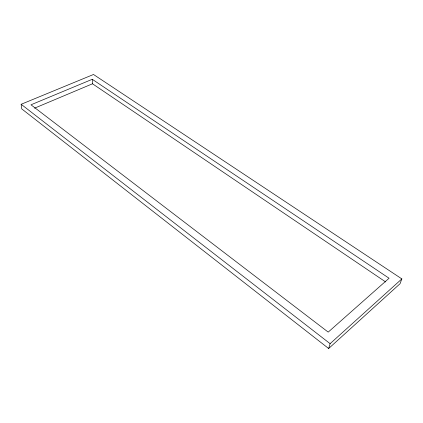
<?xml version="1.0" encoding="UTF-8"?>
<svg xmlns="http://www.w3.org/2000/svg" width="423" height="423" viewBox="0 0 423 423"><rect width="100%" height="100%" fill="white"/><g stroke="black" fill="none" stroke-linecap="round" stroke-linejoin="round"><path stroke-width="0.63" d="M328.655 348.515L330.12 343.666L401.85 278.905L93.504 74.485L21.15 104.28L21.774 108.917L328.655 348.515L400.031 283.738L401.85 278.905M34.57 108.166L92.505 83.786L385.702 281.977M92.272 79.297L30.979 104.804L328.211 332.113L389.075 278.244L92.272 79.297L92.505 83.786M21.15 104.28L330.12 343.666"/></g></svg>
